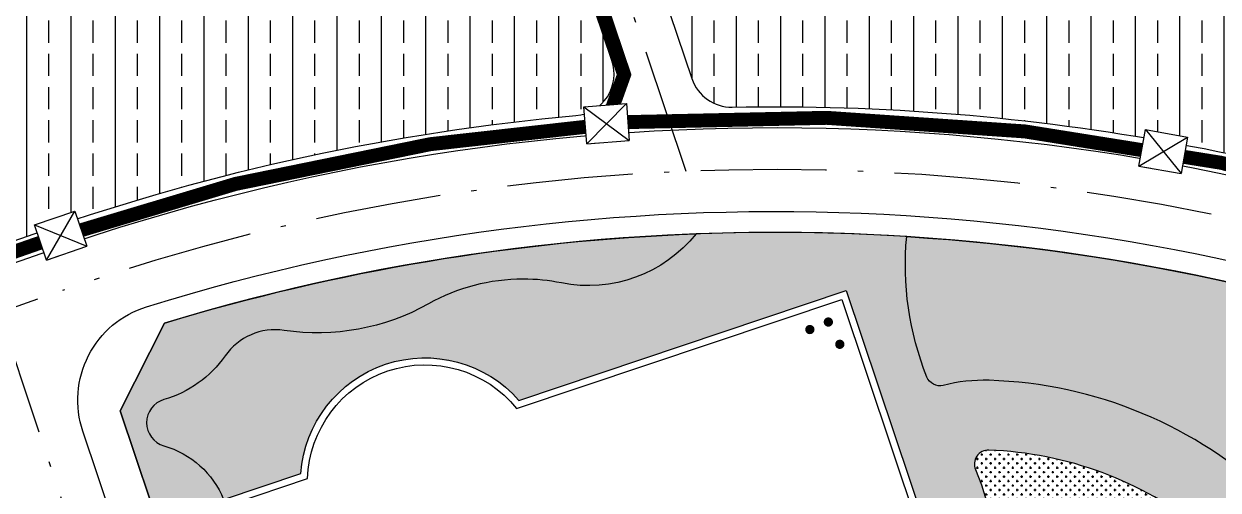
# Model space of a CAD drawing. Header units: metres. Extents: x 566631 to 571261, y 2062953 to 2068466.
# Drawn here: x 568308.9 to 568394.4, y 2066171.4 to 2066204.8 of the extents above; entities that cross this region are included whole.
import ezdxf

# ---------------------------------------------------------------- set-up
doc = ezdxf.new("R2010")
doc.units = ezdxf.units.M
doc.linetypes.add('ACAD_ISO10W100', pattern=[18.5, 12, -3, 0.5, -3])
for name, color, linetype in [('bonen', 34, 'CONTINUOUS'), ('BoThamCo', 94, 'CONTINUOUS'), ('D-TT', 2, 'CONTINUOUS'), ('ddc', 32, 'CONTINUOUS'), ('hacth sdd', 8, 'CONTINUOUS'), ('hatchViaHe+LogDg', 129, 'CONTINUOUS'), ('LogDg', 7, 'CONTINUOUS'), ('nha', 20, 'CONTINUOUS'), ('TimDg', 222, 'CONTINUOUS'), ('TTLL', 170, 'CONTINUOUS'), ('ViaHeS', 32, 'CONTINUOUS')]:
    doc.layers.add(name, color=color, linetype=linetype)
doc.styles.get("Standard").update_dxf_attribs({"font": 'VHARIALN.TTF'})
doc.linetypes.add('Thong tin', pattern='A,12.7,-5.08,["TTLL",Standard,S=2.54,R=0,X=-2.54,Y=-1.27],-9.08', length=26.86)
pattern_1 = [(90, (0, 0), (-3.175, 1.944126793646423e-16), []), (90, (-1.5875, 9.720633968232115e-17), (-3.175, 1.944126793646423e-16), [1.5875, -0.79375])]
pattern_2 = [(0, (568315.8228123774, 2066116.215882798), (0.3175, 0.3175), [0.15875, -0.4762500000000001]), (90, (568315.9021873773, 2066116.136507798), (-0.3175, 0.3175), [0.15875, -0.4762500000000001])]

# ---------------------------------------------------------------- blocks, each defined once
blk = doc.blocks.new('nhatre')
at = {"color": 240}
blk.add_wipeout([(0, 3.2585489861958195e-11), (-5.72682454592454, 17.06468518970329), (-29.148342501028296, 9.204538785240878), (-30.13095585487346, 10.165649043141187), (-31.679726466635415, 11.208089421734577), (-33.43674096614461, 11.91259333731022), (-35.86016841100849, 12.248005630702231), (-37.12036549889389, 12.158564450794636), (-38.698956537384554, 11.784369883453422), (-39.607023512558214, 11.423175312895332), (-41.3168657860526, 10.384956505743425), (-42.72197435360165, 9.028776057731207), (-43.640983070902294, 7.692526915817027), (-44.26104730749153, 6.331743787384312), (-44.52949280790493, 5.4362482580925615), (-44.75978875986312, 3.9654140881641027), (-50.2846136521548, 2.111309986135737), (-44.55778910595586, -14.95337520353496)], dxfattribs=at).dxf.layer = 'nha'
at = {"layer": 'nha', "color": 240, "linetype": 'Continuous'}
blk.add_lwpolyline([(-5.726824545999989, 17.06468518963084), (0, 0), (-44.5577891060384, -14.95337520353496), (-50.2846136521548, 2.111309986095876), (-44.75978875986766, 3.965414087986574, -0.6661001627274635), (-29.1483425013721, 9.20453878538683), (-5.726824545999989, 17.06468518963084)], format="xyb", close=True, dxfattribs=at)
at = {"layer": 'nha', "color": 10, "ltscale": 3}
blk.add_lwpolyline([(-6.041765119414777, 16.43158769677393), (-0.6330974926240742, 0.3149405734147877), (-44.24284853262361, -14.32027771067806), (-49.65151615953073, 1.796369412681088), (-44.27830800216179, 3.599591682897881, -0.6947976124291555), (-29.31166633975226, 8.622323124203831)], format="xyb", close=True, dxfattribs=at)
at = {"layer": 'nha', "const_width": 0.331751152141547}
for points in [[(-8.487478835042566, 14.27469657780603, -1), (-8.155728930374607, 14.27378660952672, -1)], [(-7.165862123947591, 14.81035192543641, -1), (-6.834112219279632, 14.80944195715711, -1)], [(-6.3456094362773, 13.21727400366217, -1), (-6.013859531609342, 13.21636403538287, -1)]]:
    blk.add_lwpolyline(points, format="xyb", close=True, dxfattribs=at)
blk = doc.blocks.new('hgtc')
at = {"color": 11, "linetype": 'Continuous'}
blk.add_wipeout([(-1.53, 1.3274999999999988), (1.529999999984283, 1.327500000188592), (1.5299999999999996, -1.3275), (-1.53, -1.3275), (-1.5299999999842842, 1.327500000188592)], dxfattribs=at).dxf.layer = 'D-TT'
at = {"layer": 'D-TT', "color": 11, "linetype": 'Continuous'}
for p, q in [((-1.53, -1.3275), (-1.53, 1.3275)), ((-1.53, 1.3275), (1.53, 1.3275)), ((-1.53, 1.3275), (1.53, -1.3275)), ((-1.53, -1.3275), (1.53, 1.3275)), ((1.53, 1.3275), (1.53, -1.3275)), ((-1.53, -1.3275), (1.53, -1.3275))]:
    blk.add_line(p, q, dxfattribs=at)
at = {"layer": 'D-TT', "color": 11, "linetype": 'Continuous', "flags": 128}
for points in [[(-1.53, -1.3275), (-1.53, 1.3275), (-1.405566792644095, 1.3275)], [(-1.53, -1.3275), (-0.6722961259656586, -1.3275)]]:
    blk.add_lwpolyline(points, dxfattribs=at)

msp = doc.modelspace()

# ---------------------------------------------------------------- hatches: boundary and pattern name
at = {"layer": 'hacth sdd'}
h = msp.add_hatch(dxfattribs=at)
h.set_pattern_fill('BRASS', color=57, scale=0.5, angle=90, style=0)
h.set_pattern_definition(pattern_1)
edge = h.paths.add_edge_path()
edge.add_arc((568362.6608756616, 2066039.89819789), 158.9999999984955, 68.04193819016302, 91.08982622721192, ccw=False)
edge.add_line((568422.1154009642, 2066187.363988569), (568439.2489703782, 2066180.456161123))
edge.add_arc((568466.1717742933, 2066247.233122951), 72.00000001077537, 248.0419381899477, 264.4175734889104)
edge.add_line((568459.1677839415, 2066175.57459854), (568462.792557461, 2066180.071247777))
edge.add_line((568462.792557461, 2066180.071247777), (568442.8193369394, 2066250.431781298))
edge.add_arc((568439.9333630746, 2066249.612540887), 2.99999999997964, 15.8476354853459, 102.1474274815799)
edge.add_line((568439.3020794753, 2066252.545369047), (568382.4170585736, 2066240.30101692))
edge.add_arc((568394.5166608976, 2066184.088477182), 57.50000000198335, 102.1474274855162, 106.3082708447022)
edge.add_line((568378.3703586068, 2066239.274951273), (568349.8913585803, 2066230.942646106))
edge.add_arc((568350.7337743518, 2066228.063351805), 3.000000000099583, 106.3082708397683, 198.6598397999182)
edge.add_line((568347.891470037, 2066227.103504847), (568356.7373460908, 2066200.909045969))
edge.add_arc((568359.5796504054, 2066201.868892927), 3.000000000023455, 198.6598398090555, 271.0898262283638)
h = msp.add_hatch(dxfattribs=at)
h.set_pattern_fill('BRASS', color=57, scale=0.5, angle=90, style=0)
h.set_pattern_definition(pattern_1)
edge = h.paths.add_edge_path()
edge.add_arc((568348.1785025825, 2066201.249556328), 3.000000000011663, 275.1289388807585, 378.6598397999182)
edge.add_line((568351.0208068972, 2066202.209403286), (568342.6371391144, 2066227.035168386))
edge.add_arc((568339.321117414, 2066225.915346935), 3.499999999909175, 18.65983980233346, 45.27982995043782)
edge.add_line((568341.7838745102, 2066228.402278274), (568335.4382599916, 2066234.686210177))
edge.add_arc((568333.6791477802, 2066232.909830649), 2.49999999995856, 45.27982995582274, 112.6690936336644)
edge.add_line((568332.7156268985, 2066235.216695949), (568317.6304150317, 2066231.093097973))
edge.add_arc((568332.7920010069, 2066175.628007053), 57.50000000039736, 105.288518444168, 118.1157810495203)
edge.add_line((568305.6948483578, 2066226.34284037), (568262.809502309, 2066203.429016302))
edge.add_arc((568264.2232667947, 2066200.783024998), 3.000000000088199, 118.115781042358, 197.5726517981533)
edge.add_arc((568115.0263572003, 2066153.53334579), 153.5000000568929, 14.866347663707415, 17.572651798327513, ccw=False)
edge.add_line((568263.3882422455, 2066192.916096878), (568266.9336825582, 2066179.55978749))
edge.add_arc((568208.9420662762, 2066164.165878274), 59.99999999976599, 10.432852910003021, 14.866347665778392, ccw=False)
edge.add_line((568267.9501343358, 2066175.030863494), (568271.066639007, 2066173.479328565))
edge.add_line((568271.066639007, 2066173.479328565), (568286.5204696779, 2066181.719593433))
edge.add_line((568286.5204696779, 2066181.719593433), (568310.208989412, 2066189.997497117))
edge.add_arc((568362.6608756618, 2066039.89819789), 158.9999999992595, 95.12893888092879, 109.26186098008299, ccw=False)
h = msp.add_hatch(dxfattribs=at)
h.set_pattern_fill('CROSS', color=64, scale=0.05, style=0)
h.set_pattern_definition(pattern_2)
edge = h.paths.add_edge_path()
edge.add_arc((568374.4880133285, 2066179.915038238), 0.999999999925379, 201.6188771854548, 284.42378129806355, ccw=False)
edge.add_arc((568393.8367259139, 2066187.583110557), 21.81278481597848, 174.6951286511652, 201.6188771869461, ccw=False)
edge.add_arc((568362.6608756605, 2066039.89819789), 149.9999999993187, 68.04193818978592, 86.385488736696, ccw=False)
edge.add_line((568418.7500504754, 2066179.016868342), (568422.2952116318, 2066177.587547868))
edge.add_line((568422.2952116318, 2066177.587547868), (568426.0320557985, 2066173.621650174))
edge.add_line((568426.0320557985, 2066173.621650174), (568434.2603601395, 2066149.103102051))
edge.add_line((568434.2603601395, 2066149.103102051), (568336.2636363328, 2066116.215882798))
edge.add_line((568336.2636363328, 2066116.215882798), (568315.8228123774, 2066177.125069558))
edge.add_line((568315.8228123774, 2066177.125069558), (568318.990510796, 2066183.400460005))
edge.add_arc((568362.6608756612, 2066039.898197889), 149.9999999990693, 92.148045374503, 106.925964897554, ccw=False)
edge.add_arc((568349.3423965086, 2066195.934527059), 9.846460166585176, 258.6155566578858, 321.4094825524702, ccw=False)
edge.add_arc((568344.6647278566, 2066172.703060909), 13.85125287745285, 78.615770872449, 89.99949505888881)
edge.add_arc((568344.6647278557, 2066172.703060909), 13.8512528772257, 89.99949505503636, 90.00050494496362)
edge.add_arc((568344.6647278556, 2066172.703060909), 13.85125287722569, 90.00050494448207, 119.2967448274512)
edge.add_arc((568329.9419140731, 2066198.942299432), 16.23626752430303, 261.5318492058121, 299.2967448275052, ccw=False)
edge.add_arc((568326.9089768719, 2066178.570987017), 4.35958345465691, 81.53184920617153, 145.0893425953785)
edge.add_arc((568316.7063602204, 2066185.69125266), 8.081942551472041, 286.12875255873865, 325.0893425965369, ccw=False)
edge.add_arc((568319.4292059185, 2066176.275543318), 1.719560961607053, 106.1294375398203, 253.871127274707)
edge.add_arc((568317.1188946032, 2066168.286394373), 6.596931041727926, 22.228567689825923, 73.87112726951273, ccw=False)
edge.add_line((568323.2255554398, 2066170.782029081), (568328.952379986, 2066153.717343891))
edge.add_arc((568332.9652271938, 2066152.931076081), 4.089151474593239, 168.9140453128819, 271.2777652626581)
edge.add_arc((568333.0787120268, 2066147.843190084), 0.9999999999690166, -4.595597125722179, 91.27776526718219, ccw=False)
edge.add_arc((568348.5533639737, 2066146.599412506), 14.52455588873749, 175.4047430773319, 217.2691016131653)
edge.add_arc((568329.4589439828, 2066132.069628849), 9.469432689333168, -15.422540864328425, 37.26910161480458, ccw=False)
edge.add_arc((568343.5422691569, 2066128.184473237), 5.139964358086176, 164.5774591382792, 359.7117980665705)
edge.add_arc((568357.1420989688, 2066128.116064528), 8.460037504624259, 115.26933780174741, 179.7117980690453, ccw=False)
edge.add_arc((568353.9576030927, 2066134.862259425), 0.9999999998138417, 18.458390658384985, 115.2693377985058, ccw=False)
edge.add_arc((568359.0301493582, 2066136.555414461), 4.347663002698145, 198.4583906798744, 292.508034392715)
edge.add_arc((568370.0962805636, 2066109.850188786), 24.55957377602217, 87.56829640733389, 112.50820035247821, ccw=False)
edge.add_arc((568371.2920473401, 2066138.007916837), 3.623532993059924, 267.5682964077096, 324.5494564873241)
edge.add_arc((568376.6876863749, 2066134.166267619), 2.999999999957422, 100.3488029838307, 144.5494564870738, ccw=False)
edge.add_arc((568369.5951083755, 2066173.006119623), 36.48213224235558, 280.348802984416, 283.7268595787393)
edge.add_arc((568378.9639645134, 2066134.651676581), 2.999999999960219, 49.56388716645512, 103.72685958206472, ccw=False)
edge.add_arc((568384.8013623592, 2066141.501843469), 6.000000000142632, 229.5638871653588, 361.9665655720671)
edge.add_arc((568393.7960603874, 2066141.81072432), 2.999999999987572, 127.80381038913399, 181.9672172630626, ccw=False)
edge.add_arc((568369.5951083753, 2066173.006119623), 36.48213224231846, 307.8038103902164, 315.4814870023857)
edge.add_arc((568396.3207659562, 2066146.725909116), 0.999999999977422, 35.93881739166562, 135.4814870014953, ccw=False)
edge.add_arc((568387.0234632253, 2066139.986180186), 12.48319572723816, 27.010560487385987, 35.93881739130097, ccw=False)
edge.add_arc((568401.5632922717, 2066147.398012035), 3.836788343122747, 207.0111317779231, 332.9890956245673)
edge.add_arc((568409.0652830085, 2066143.573792803), 4.583693694569495, 77.51633097615138, 152.9894806377173, ccw=False)
edge.add_arc((568411.0995026837, 2066152.761957682), 4.826961092639358, 257.5163309791333, 435.2020956942576)
edge.add_arc((568413.4923890344, 2066161.820060818), 4.541877549947676, 178.5995451841966, 255.2022577865386, ccw=False)
edge.add_arc((568400.445101288, 2066162.139033294), 8.509308640529126, 358.5995451816963, 458.3307213039406)
edge.add_arc((568399.0673284451, 2066171.548002037), 0.9999999999579564, 226.4923816949367, 278.33072132595714, ccw=False)
edge.add_arc((568377.071798381, 2066148.375090998), 30.94975976190595, 46.49318466545847, 88.25805274364552)
edge.add_arc((568377.6563748919, 2066167.596313692), 11.71964973774953, 88.25814576894605, 104.4239110372673)
edge.add_arc((568374.4880051254, 2066179.915036128), 0.9999999998776491, 284.4227460253744, 284.424266598385)
edge = h.paths.add_edge_path(flags=17)
edge.add_arc((568344.8057147624, 2066139.003304279), 10.08586408333813, 38.86668018126034, 79.28303511779063)
edge.add_arc((568340.2034465739, 2066114.68595681), 34.8348895270166, 79.283035116076, 83.9013619175039)
edge.add_arc((568343.7980799875, 2066148.329356756), 0.9999999998546977, 83.9013619154217, 209.1601238855544)
edge.add_arc((568350.2717882212, 2066151.941479504), 8.413253606960518, 209.1601238708515, 282.5295546970318)
edge.add_arc((568351.880043068, 2066144.704778226), 1.00000000003218, 282.5295546959943, 398.866680186918)
h = msp.add_hatch(dxfattribs=at)
h.set_pattern_fill('BRASS', color=57, scale=0.5, angle=90, style=0)
h.set_pattern_definition([(90, (568266.8793983184, 2065944.215789926), (-3.175, 1.944126793646423e-16), []), (90, (568265.2918983183, 2065944.215789926), (-3.175, 1.944126793646423e-16), [1.5875, -0.79375])])
edge = h.paths.add_edge_path()
edge.add_line((568351.3674999999, 2065999.907999998), (568352.8139, 2066008.756))
edge.add_line((568352.8139, 2066008.756), (568350.8340941108, 2066027.838424062))
edge.add_line((568350.8340941108, 2066027.838424062), (568345.1729999994, 2066029.863000001))
edge.add_line((568345.1729999994, 2066029.863000001), (568325.5022999999, 2066028.388))
edge.add_line((568325.5022999999, 2066028.388), (568318.9279, 2066039.339))
edge.add_line((568318.9279, 2066039.339), (568314.9863983076, 2066049.423599376))
edge.add_line((568314.9863983076, 2066049.423599376), (568314.4636000001, 2066054.183000003))
edge.add_line((568314.4636000001, 2066054.183000003), (568313.5623999998, 2066072.149000001))
edge.add_line((568313.5623999998, 2066072.149000001), (568309.5899999994, 2066089.465000002))
edge.add_line((568309.5899999994, 2066089.465000002), (568303.3640622199, 2066109.111034814))
edge.add_line((568303.3640622199, 2066109.111034814), (568305.4579381634, 2066122.428643822))
edge.add_line((568305.4579381634, 2066122.428643822), (568308.3270612455, 2066126.268391711))
edge.add_line((568308.3270612455, 2066126.268391711), (568298.8248246654, 2066158.844744774))
edge.add_line((568298.8248246654, 2066158.844744774), (568299.7726598099, 2066167.626184671))
edge.add_line((568299.7726598099, 2066167.626184671), (568305.1559680107, 2066171.192696628))
edge.add_line((568305.1559680107, 2066171.192696628), (568304.4923737963, 2066173.170062317))
edge.add_line((568304.4923737963, 2066173.170062317), (568298.1814854505, 2066176.260822262))
edge.add_line((568298.1814854505, 2066176.260822262), (568290.1435999983, 2066173.452))
edge.add_line((568290.1435999983, 2066173.452), (568271.6118055442, 2066163.570508606))
edge.add_line((568271.6118055442, 2066163.570508606), (568268.9940249232, 2066159.159125155))
edge.add_line((568268.9940249232, 2066159.159125155), (568269.8847778293, 2066068.284759742))
edge.add_line((568269.8847778293, 2066068.284759742), (568267.9513999998, 2066022.266999998))
edge.add_line((568267.9513999998, 2066022.266999998), (568266.8793983184, 2065974.764369501))
edge.add_arc((568269.8786346917, 2065974.696685114), 2.999999999910792, 178.7072137354958, 278.1529226657059)
edge.add_line((568270.3040815864, 2065971.727005849), (568299.7805802036, 2065975.949914685))
edge.add_arc((568301.4114599662, 2065964.566144167), 11.49999999982594, 50.86864694758958, 98.15292266340992, ccw=False)
edge.add_line((568308.6691142952, 2065973.486707694), (568316.054263965, 2065967.478246088))
edge.add_arc((568295.5435017319, 2065942.267957858), 32.5000000000303, 21.86286711075968, 50.86864695039941, ccw=False)
edge.add_line((568325.7060298783, 2065954.370515266), (568329.7805605613, 2065944.215789926))
edge.add_line((568329.7805605613, 2065944.215789926), (568341.9024460879, 2065948.283835179))
edge.add_line((568341.9024460879, 2065948.283835179), (568342.6188681677, 2065956.87019987))
edge.add_line((568342.6188681677, 2065956.87019987), (568344.3313999998, 2065964.883999999))
edge.add_line((568344.3313999998, 2065964.883999999), (568345.571, 2065976.577))
edge.add_line((568345.571, 2065976.577), (568347.8497000001, 2065978.769000001))
edge.add_line((568347.8497000001, 2065978.769000001), (568349.9137, 2065988.549))
edge.add_line((568349.9137, 2065988.549), (568351.3674999999, 2065999.907999998))
h = msp.add_hatch(dxfattribs=at)
h.set_pattern_fill('CROSS', color=64, scale=0.05, style=0)
h.set_pattern_definition(pattern_2)
edge = h.paths.add_edge_path()
edge.add_arc((568377.0717983808, 2066148.375090998), 25.94975976227697, 51.28836737136308, 87.94397832352973)
edge.add_arc((568377.966912103, 2066173.308788751), 0.9999999999577215, 87.94397831433774, 203.0696503820263)
edge.add_arc((568361.1877053112, 2066166.162353152), 17.23768961059174, -7.785963111052297, 23.069650379623113, ccw=False)
edge.add_arc((568370.5954757694, 2066164.875996879), 7.742382482681267, 345.6568013247453, 352.2140368977917, ccw=False)
edge.add_arc((568379.0653514483, 2066162.710250481), 0.9999999999580567, 165.6568013176908, 222.1819379737871)
edge.add_arc((568388.2530815277, 2066171.035899197), 13.39882294984984, 222.1819379711709, 275.3446042557223)
edge.add_arc((568389.407978846, 2066158.690980293), 0.9999999997863567, 275.3446042544562, 361.9378496704984)
edge.add_arc((568402.609211013, 2066159.137640806), 12.20878633103779, 138.7691759128131, 181.9378496545171, ccw=False)
edge.add_arc((568392.6754053915, 2066167.84347461), 1.000000000238965, 318.769175899653, 411.2883673660833)
at = {"layer": 'hatchViaHe+LogDg'}
h = msp.add_hatch(dxfattribs=at)
h.set_pattern_fill('PHANTSQR', color=256, angle=322.0000000000001, style=0, pattern_type=2)
h.set_pattern_definition([(322.0000000000001, (568317.7726858172, 2066123.043488254), (0.6156614753256582, 0.788010753606722), [0.18, -0.15, 0.18, -0.15, 0.18, -0.16]), (52.00000000000006, (568318.5469086285, 2066122.540120556), (-0.788010753606722, 0.6156614753256582), [0.18, -0.15, 0.18, -0.15, 0.18, -0.16])])
edge = h.paths.add_edge_path()
edge.add_arc((568399.0673284451, 2066171.548002038), 0.9999999999579564, 226.4923816949367, 278.33072132595714, ccw=False)
edge.add_arc((568377.071798381, 2066148.375090999), 30.94975976190595, 46.49318466545847, 88.25805274364552)
edge.add_arc((568377.6563748919, 2066167.596313692), 11.71964973774953, 88.25814576894605, 104.4239110372673)
edge.add_arc((568374.4880051254, 2066179.915036129), 0.9999999998776491, 284.4227460253744, 284.424266598385)
edge.add_arc((568374.4880133285, 2066179.915038239), 0.999999999925379, 201.6188771854548, 284.42378129806355, ccw=False)
edge.add_arc((568393.836725914, 2066187.583110558), 21.81278481608671, 174.6951286524114, 201.6188771868335, ccw=False)
edge.add_arc((568362.6608756608, 2066039.89819789), 149.9999999992966, 86.38548873682915, 92.14804537441078)
edge.add_arc((568349.3423965084, 2066195.93452706), 9.846460166585176, 258.6155566585498, 321.4094825524702, ccw=False)
edge.add_arc((568344.6647278566, 2066172.703060909), 13.85125287745285, 78.615770872449, 89.99949505888881)
edge.add_arc((568344.6647278557, 2066172.70306091), 13.8512528772257, 89.99949505503636, 90.00050494496362)
edge.add_arc((568344.6647278556, 2066172.70306091), 13.85125287722569, 90.00050494448207, 119.2967448274512)
edge.add_arc((568329.9419140731, 2066198.942299432), 16.23626752430303, 261.5318492058121, 299.2967448275052, ccw=False)
edge.add_arc((568326.9089768719, 2066178.570987018), 4.35958345465691, 81.53184920617153, 145.0893425953785)
edge.add_arc((568316.7063602204, 2066185.691252661), 8.081942551472041, 286.12875255873865, 325.0893425965369, ccw=False)
edge.add_arc((568319.4292059185, 2066176.275543318), 1.719560961607053, 106.1294375398203, 253.871127274707)
edge.add_arc((568317.1188946032, 2066168.286394373), 6.596931041727926, 22.228567689825923, 73.87112726951273, ccw=False)
edge.add_line((568323.2255554398, 2066170.782029081), (568328.952379986, 2066153.717343892))
edge.add_arc((568332.9652271938, 2066152.931076082), 4.089151474593239, 168.9140453128819, 271.2777652626581)
edge.add_arc((568333.0787120268, 2066147.843190084), 0.9999999999690166, -4.595597125722179, 91.27776526718219, ccw=False)
edge.add_arc((568348.5533639737, 2066146.599412506), 14.52455588873749, 175.4047430773319, 217.2691016131653)
edge.add_arc((568329.4589439828, 2066132.06962885), 9.469432689333168, -15.422540864328425, 37.26910161480458, ccw=False)
edge.add_arc((568343.5422691569, 2066128.184473237), 5.139964358086176, 164.5774591382792, 359.7117980665705)
edge.add_arc((568357.1420989688, 2066128.116064529), 8.460037504624259, 115.26933780174741, 179.7117980690453, ccw=False)
edge.add_arc((568353.9576030927, 2066134.862259426), 0.9999999998138417, 18.458390658384985, 115.2693377985058, ccw=False)
edge.add_arc((568359.0301493582, 2066136.555414461), 4.347663002698145, 198.4583906798744, 292.508034392715)
edge.add_arc((568370.0962805636, 2066109.850188787), 24.55957377602217, 87.56829640733389, 112.50820035247821, ccw=False)
edge.add_arc((568371.2920473401, 2066138.007916837), 3.623532993059924, 267.5682964077096, 324.5494564873241)
edge.add_arc((568376.6876863749, 2066134.166267619), 2.999999999957422, 100.3488029838307, 144.5494564870738, ccw=False)
edge.add_arc((568369.5951083755, 2066173.006119623), 36.48213224235558, 280.348802984416, 283.7268595787393)
edge.add_arc((568378.9639645134, 2066134.651676581), 2.999999999960219, 49.56388716645512, 103.72685958206472, ccw=False)
edge.add_arc((568384.8013623592, 2066141.501843469), 6.000000000142632, 229.5638871653588, 361.9665655720671)
edge.add_arc((568393.7960603874, 2066141.81072432), 2.999999999987572, 127.80381038913399, 181.9672172630626, ccw=False)
edge.add_arc((568369.5951083753, 2066173.006119623), 36.48213224231846, 307.8038103902164, 315.4814870023857)
edge.add_arc((568396.3207659562, 2066146.725909116), 0.999999999977422, 35.93881739166562, 135.4814870014953, ccw=False)
edge.add_arc((568387.0234632253, 2066139.986180187), 12.48319572723816, 27.010560487385987, 35.93881739130097, ccw=False)
edge.add_arc((568401.5632922717, 2066147.398012036), 3.836788343122747, 207.0111317779231, 332.9890956245673)
edge.add_arc((568409.0652830085, 2066143.573792804), 4.583693694569495, 77.51633097615138, 152.9894806377173, ccw=False)
edge.add_arc((568411.0995026837, 2066152.761957682), 4.826961092639358, 257.5163309791333, 435.2020956942576)
edge.add_arc((568413.4923890344, 2066161.820060818), 4.541877549947676, 178.5995451841966, 255.2022577865386, ccw=False)
edge.add_arc((568400.445101288, 2066162.139033295), 8.509308640529126, 358.5995451816963, 458.3307213039406)
edge = h.paths.add_edge_path(flags=16)
edge.add_arc((568344.8057147624, 2066139.003304279), 10.08586408333813, 38.86668018126034, 79.28303511779063)
edge.add_arc((568340.2034465739, 2066114.68595681), 34.8348895270166, 79.283035116076, 83.9013619175039)
edge.add_arc((568343.7980799875, 2066148.329356756), 0.9999999998546977, 83.9013619154217, 209.1601238855544)
edge.add_arc((568350.2717882212, 2066151.941479504), 8.413253606960518, 209.1601238708515, 282.5295546970318)
edge.add_arc((568351.880043068, 2066144.704778226), 1.00000000003218, 282.5295546959943, 398.866680186918)
edge = h.paths.add_edge_path(flags=16)
edge.add_arc((568339.9088928836, 2066148.519564176), 1.000000000040097, 18.27365829388844, 90.49880158211906)
edge.add_arc((568340.2034465749, 2066114.68595681), 34.83488952689963, 90.4988015851558, 93.40345360656816)
edge.add_arc((568338.1947861109, 2066148.461170095), 0.9999999999750727, 93.40345359711361, 169.8109556727199)
edge.add_arc((568348.5533639736, 2066146.599412506), 11.52455588879222, 169.8109556796655, 217.2691016141624)
edge.add_arc((568329.4589439831, 2066132.069628849), 12.46943268921089, -15.422540863139375, 37.2691016161632, ccw=False)
edge.add_arc((568343.5422691569, 2066128.184473237), 2.139964357939904, 164.5774591453675, 359.7117980587046)
edge.add_arc((568357.1420989688, 2066128.116064528), 11.4600375045499, 105.45372994844999, 179.7117980663742, ccw=False)
edge.add_arc((568353.821996191, 2066140.125621229), 1.000000000032803, 285.4537299563831, 367.0954927885061)
edge.add_arc((568344.8057147624, 2066139.003304279), 10.08586408321834, 7.095492791586024, 16.12794370346771)
edge.add_arc((568353.5339936786, 2066141.527204693), 0.9999999999573891, 16.1279436898459, 107.3928336974841)
edge.add_arc((568350.2717882211, 2066151.941479504), 9.913253607039794, 198.2736582903032, 287.392833689893, ccw=False)
edge = h.paths.add_edge_path(flags=16)
edge.add_arc((568384.1926435987, 2066147.794268341), 12.5689979883454, 179.9191604959025, 216.2468459117929)
edge.add_arc((568374.8625110242, 2066140.953921815), 1.000000000022839, 216.2468459065079, 279.3324715481161)
edge.add_arc((568369.5951083753, 2066173.006119623), 33.482132242046, 279.332471548215, 282.0569492425265)
edge.add_arc((568375.962332585, 2066143.196409093), 2.999999999945017, 282.0569492408724, 349.1472803058679)
edge.add_arc((568384.801362359, 2066141.501843469), 5.999999999934727, 62.38338966234818, 169.147280303475, ccw=False)
edge.add_arc((568388.9733387339, 2066149.47646654), 2.999999999908204, 242.3833896653034, 309.473720727596)
edge.add_arc((568369.5951083762, 2066173.006119623), 33.48213224207511, 309.4737207249412, 315.6107736357808)
edge.add_arc((568392.8069774267, 2066150.283926724), 0.9999999999776347, 315.6107736381699, 402.0894317660284)
edge.add_arc((568402.6092110124, 2066159.137640807), 12.20878633095088, 203.8959973263117, 222.0894317595894, ccw=False)
edge.add_arc((568390.5326520449, 2066153.787055807), 1.000000000108166, 23.89599731991621, 97.52846089097898)
edge.add_arc((568388.2530815275, 2066171.035899197), 16.39882294950385, 226.9602333361349, 277.5284608976165, ccw=False)
edge.add_arc((568376.3782839768, 2066158.319444378), 1.000000000010949, 46.96023333731762, 131.4119441937969)
edge.add_arc((568370.5954757696, 2066164.87599688), 7.742382482942236, 269.47668949942704, 311.41194418770107, ccw=False)
edge.add_arc((568370.515628406, 2066156.133979042), 1.000000000060582, 89.4766895033813, 208.5052644897139)
edge.add_arc((568355.2343910309, 2066147.835126016), 16.3892834026451, -0.08083950463827705, 28.50526448773462, ccw=False)
edge = h.paths.add_edge_path(flags=16)
edge.add_arc((568384.8013623591, 2066141.501843469), 3, 0, 360)
edge = h.paths.add_edge_path(flags=16)
edge.add_arc((568377.0717983808, 2066148.375090998), 25.94975976227697, 51.28836737136308, 87.94397832352973)
edge.add_arc((568377.966912103, 2066173.308788751), 0.9999999999577215, 87.94397831433774, 203.0696503820263)
edge.add_arc((568361.1877053112, 2066166.162353152), 17.23768961059174, -7.785963111052297, 23.069650379623113, ccw=False)
edge.add_arc((568370.5954757694, 2066164.875996879), 7.742382482681267, 345.6568013247453, 352.2140368977917, ccw=False)
edge.add_arc((568379.0653514483, 2066162.710250481), 0.9999999999580567, 165.6568013176908, 222.1819379737871)
edge.add_arc((568388.2530815277, 2066171.035899197), 13.39882294984984, 222.1819379711709, 275.3446042557223)
edge.add_arc((568389.407978846, 2066158.690980293), 0.9999999997863567, 275.3446042544562, 361.9378496704984)
edge.add_arc((568402.609211013, 2066159.137640806), 12.20878633103779, 138.7691759128131, 181.9378496545171, ccw=False)
edge.add_arc((568392.6754053915, 2066167.84347461), 1.000000000238965, 318.769175899653, 411.2883673660833)
edge = h.paths.add_edge_path(flags=16)
edge.add_arc((568365.6635555935, 2066142.776656997), 3.961037909650564, 238.2756880653081, 316.6993465349723)
edge.add_arc((568366.8149380513, 2066141.691624264), 2.3789577608187, 316.6993465369341, 403.3006534671469)
edge.add_arc((568372.6052474503, 2066147.148260495), 5.577332951287783, 175.7126380411313, 223.3006534667772, ccw=False)
edge.add_arc((568360.1851065963, 2066148.079380556), 6.877661364252014, 355.7126380400841, 411.1921444413114)
edge.add_arc((568369.7912603243, 2066160.023672348), 8.450231376032955, 216.4340669997942, 231.1921444410673, ccw=False)
edge.add_arc((568360.9346104132, 2066153.485854946), 2.558097472472329, 36.43406699939815, 143.5659330006019)
edge.add_arc((568362.5897087741, 2066152.264091528), 4.615293727960387, 143.5659330018909, 216.4340670004346)
edge.add_arc((568354.9704452228, 2066146.639690164), 4.855031914024902, -6.807771484610726, 36.43406699978078, ccw=False)
edge.add_arc((568366.1907087207, 2066145.300211186), 6.444902461614138, 173.1922285161122, 246.1107145866327)

# ---------------------------------------------------------------- linework, layer by layer
at = {"layer": 'bonen'}
for points in [[(568398.3788774265, 2066170.8227192, 0.1842780475712122), (568378.0126101554, 2066179.310548043, 0.0706536729639523), (568374.7370795137, 2066178.946551772, 6.634751388073133e-06), (568374.7371052162, 2066178.946558383, -0.3778929655392122), (568373.5583581788, 2066179.546607374, -0.1180204423423012), (568372.1173687205, 2066189.599816915, 0.02514919679238168), (568357.0386232823, 2066189.792795117, -0.281058725998686), (568347.398792168, 2066186.281797913, 0.04971175664096719), (568344.6648499261, 2066186.554313786, 4.40647607833834e-06), (568344.6646057853, 2066186.554313786, 0.1285297942811992), (568337.886854038, 2066184.782698023, -0.1662882262826417), (568327.5509674774, 2066182.883041744, 0.284656984134899), (568323.3339203454, 2066181.065969729, -0.1716543964107042), (568318.9514977009, 2066177.927416425, 0.7517884461593335), (568318.9515139848, 2066174.623665503, -0.22922602466781), (568323.2255554398, 2066170.782029081)], [(568393.3008064841, 2066168.623778059, 0.1613181810023722), (568378.0027887501, 2066174.308144977, 0.549332392305761), (568377.0468829134, 2066172.916938919, -0.1354524083232006), (568378.2664816902, 2066163.827114297, -0.02861914736491204), (568378.0965222195, 2066162.957980022, 0.2517631791751994), (568378.3243351344, 2066162.038763458, 0.2362179877175431), (568389.5011245682, 2066157.695327807, 0.396903704846265), (568390.4074069415, 2066158.724795703, -0.19061854537351), (568393.4274658286, 2066167.184380459, 0.4271509715765602), (568393.300806484, 2066168.623778059)]]:
    msp.add_lwpolyline(points, format="xyb", dxfattribs=at)
at = {"layer": 'BoThamCo'}
for points in [[(568336.2636363328, 2066116.215882798), (568315.8228123774, 2066177.125069558), (568318.990510796, 2066183.400460005, -0.06457035262383613), (568357.0386232825, 2066189.792795117, -0.2810587260021967), (568347.398792168, 2066186.281797913, 0.04971175664096719), (568344.6648499261, 2066186.554313786, 4.40647607833834e-06), (568344.6646057853, 2066186.554313786, 0.1285297942811992), (568337.886854038, 2066184.782698022, -0.1662882262826417), (568327.5509674774, 2066182.883041743, 0.284656984134899), (568323.3339203454, 2066181.065969729, -0.1716543964107042), (568318.9514977009, 2066177.927416424, 0.7517884461593335), (568318.9515139848, 2066174.623665502, -0.22922602466781), (568323.2255554398, 2066170.782029081)], [(568398.3788774265, 2066170.8227192, 0.1842780475712122), (568378.0126101554, 2066179.310548042, 0.0706536729639523), (568374.7370795137, 2066178.946551772, 6.634751388073133e-06), (568374.7371052162, 2066178.946558382, -0.3778929655392122), (568373.5583581788, 2066179.546607373, -0.1180204423478092), (568372.1173687205, 2066189.599816915, -0.08021019284736235), (568418.7500504754, 2066179.016868342)], [(568393.3008064841, 2066168.623778059, 0.1613181810023722), (568378.0027887501, 2066174.308144977, 0.549332392305761), (568377.0468829134, 2066172.916938919, -0.1354524083232006), (568378.2664816902, 2066163.827114297, -0.02861914736491204), (568378.0965222195, 2066162.957980022, 0.2517631791751994), (568378.3243351344, 2066162.038763458, 0.2362179877175431), (568389.5011245682, 2066157.695327807, 0.396903704846265), (568390.4074069415, 2066158.724795703, -0.19061854537351), (568393.4274658286, 2066167.184380459, 0.4271509715765602), (568393.300806484, 2066168.623778059)]]:
    msp.add_lwpolyline(points, format="xyb", dxfattribs=at)
at = {"layer": 'ddc'}
for points in [[(568359.6367101325, 2066198.869435611, -0.1009057792496265), (568422.1154009642, 2066187.363988569), (568439.2489703782, 2066180.456161123, 0.07157403480132897), (568459.1677839415, 2066175.57459854), (568462.792557461, 2066180.071247777), (568442.8193369394, 2066250.431781298, 0.3954223151238745), (568439.3020794753, 2066252.545369047), (568382.4170585736, 2066240.30101692, 0.01815709902039836), (568378.3703586068, 2066239.274951273), (568349.8913585803, 2066230.942646106, 0.4262864022203151), (568347.891470037, 2066227.103504847), (568356.7373460908, 2066200.909045969, 0.3269952061028705), (568359.6367101325, 2066198.869435612)], [(568348.4466946765, 2066198.261568209, 0.4852013746548186), (568351.0208068972, 2066202.209403286), (568342.6371391144, 2066227.035168386, 0.116676794531926), (568341.7838745102, 2066228.402278274), (568335.4382599916, 2066234.686210177, 0.3028191208448393), (568332.7156268985, 2066235.216695949), (568317.6304150317, 2066231.093097973, 0.05602800798890684), (568305.6948483578, 2066226.34284037), (568262.809502309, 2066203.429016302, 0.3612887496969032), (568261.363262139, 2066199.877280349, -0.01180902831683678), (568263.3882422455, 2066192.916096878), (568266.9336825582, 2066179.55978749, -0.01934718364331251), (568267.9501343358, 2066175.030863494), (568271.066639007, 2066173.479328565), (568286.5204696779, 2066181.719593433), (568310.208989412, 2066189.997497117, -0.06174479257229405), (568348.4466946766, 2066198.261568208)]]:
    msp.add_lwpolyline(points, format="xyb", dxfattribs=at)
at = {"layer": 'TimDg', "linetype": 'ACAD_ISO10W100', "ltscale": 0.75}
for points in [[(568356.3410257148, 2066194.268886482), (568345.0057260434, 2066227.835040851, 0.116676794537739), (568343.5429867216, 2066230.178657802), (568337.197372203, 2066236.462589705, 0.2925423734126869), (568331.9276557728, 2066237.593021415), (568316.9712156415, 2066233.504623665, 0.05602800798908671), (568304.5167112862, 2066228.547833123), (568256.6455942811, 2066202.970090279)], [(568157.5557596841, 2066105.710941951), (568212.7894297703, 2066137.232844915, -0.007182528180887247), (568216.675602834, 2066139.377277954), (568288.3320348383, 2066177.585796716), (568311.6934767585, 2066185.749403743, -0.1818206019973283), (568420.4327257198, 2066183.190428456), (568437.5662951339, 2066176.282601009, 0.1343308360150078), (568477.6707636977, 2066171.602287677)]]:
    msp.add_lwpolyline(points, format="xyb", dxfattribs=at)
msp.add_lwpolyline([(568307.1343328746, 2066184.156220446), (568387.5254964775, 2065944.608127454)], dxfattribs=at)
at = {"layer": 'TTLL', "color": 170, "linetype": 'Thong tin', "const_width": 1}
msp.add_lwpolyline([(568350.6381507218, 2066197.688235635), (568351.8919288256, 2066201.192581169), (568343.1108565002, 2066227.195142878, 0.1166767945340038), (568342.1356969525, 2066228.757554179), (568335.7900824338, 2066235.041486083, 0.2997548277023156), (568332.5541021191, 2066235.690886611), (568317.4985751536, 2066231.575403111, 0.05602800798933447), (568305.4592209435, 2066226.78383892), (568264.9258688746, 2066205.126695309)], format="xyb", dxfattribs=at)
at = {"layer": 'ViaHeS'}
msp.add_lwpolyline([(568348.4466946765, 2066198.261568209, 0.4852013746548186), (568351.0208068972, 2066202.209403286), (568342.6371391144, 2066227.035168386, 0.116676794531926), (568341.7838745102, 2066228.402278274), (568335.4382599916, 2066234.686210177, 0.3028191208448393), (568332.7156268985, 2066235.216695949), (568317.6304150317, 2066231.093097973, 0.05602800798890684), (568305.6948483578, 2066226.34284037), (568262.809502309, 2066203.429016302, 0.3612887496969032), (568261.363262139, 2066199.877280349, -0.01180902831683678), (568263.3882422455, 2066192.916096878), (568266.9336825582, 2066179.55978749, -0.01934718364331251), (568267.9501343358, 2066175.030863494), (568271.066639007, 2066173.479328565), (568286.5204696779, 2066181.719593433), (568310.208989412, 2066189.997497117, -0.06174479257229405), (568348.4466946766, 2066198.261568208)], format="xyb", dxfattribs=at)

# ---------------------------------------------------------------- next in the draw order: block references
at = {"layer": 'nha', "color": 240}
msp.add_blockref('nhatre', (568373.510169092, 2066168.670719095), dxfattribs=at)

# ---------------------------------------------------------------- next in the draw order: linework, layer by layer
at = {"layer": 'LogDg'}
for points in [[(568190.4433477191, 2066336.124961193), (568087.1175680525, 2066325.476758431, 0.3385707040953746), (568080.0427665405, 2066318.811430926), (568076.9374859699, 2066299.844037324, 0.1285739781630548), (568082.6982647942, 2066238.389727046), (568087.6138244256, 2066224.890500271, 0.03940831779777648), (568095.5832186692, 2066207.420983585), (568108.4264540528, 2066184.284949824), (568154.5952096991, 2066115.988707688, 0.3921698669849509), (568165.1882010908, 2066113.52095352), (568211.302442538, 2066139.838390726, -0.007182528180872064), (568215.2640752728, 2066142.024463242), (568287.1243247314, 2066180.341661194), (568310.7038185275, 2066188.581465993, -0.181820601997487), (568421.554509216, 2066185.972801865), (568438.6880786301, 2066179.064974418, 0.0837549348506991), (568462.5716542951, 2066173.82134503, 0.5131316347388473), (568468.6374893714, 2066181.452624049), (568413.3469069469, 2066376.227165993, 0.4122283922928087), (568401.0615025312, 2066383.134577884), (568318.6645710964, 2066360.347333292, -0.02056742908481931), (568278.1369915493, 2066350.914404064), (568232.9186974348, 2066342.332728763, -0.02121833569474227), (568190.4433477435, 2066336.124961196, 0.02121833569474227)], [(568422.859921314, 2066178.977195278, -0.2193631504539343), (568427.4528031863, 2066174.102788207), (568432.6599265059, 2066158.586699059, 0.4142135623759975), (568442.7894863884, 2066153.547649884), (568465.6706953787, 2066161.226471253, -0.4281041090886646), (568475.9118810387, 2066155.826807821), (568478.2356492653, 2066147.640768317, -0.4004581229564053), (568473.084974313, 2066137.871822692), (568348.3214358054, 2066096.001791875, -0.4142135623725056), (568338.191875923, 2066101.040841049), (568313.1488570473, 2066175.663562573, -0.4208281564769345), (568317.7080974542, 2066184.575417006, -0.1728137847488067), (568419.3109422235, 2066180.408055046), (568422.859921314, 2066178.977195278)]]:
    msp.add_lwpolyline(points, format="xyb", dxfattribs=at)
at = {"layer": 'TTLL', "color": 170, "linetype": 'Thong tin', "const_width": 1}
msp.add_lwpolyline([(568169.4540220858, 2066116.816018728), (568210.9319808183, 2066140.487525406, -0.007182528180875945), (568214.9124132573, 2066142.683971805), (568286.8234409353, 2066181.028245632), (568310.4572592552, 2066189.287034021, -0.1818206019974367), (568421.8339856192, 2066186.665990627), (568438.9675550335, 2066179.75816318, 0.07287158795485618), (568459.4685265842, 2066174.789998973, 0.006104630888402089), (568462.18980246, 2066174.664193352, 0.2117633085122675), (568466.62684697, 2066176.519817461)], format="xyb", dxfattribs=at)
at = {"layer": 'ViaHeS'}
msp.add_lwpolyline([(568359.6367101325, 2066198.869435611, -0.1009057792496265), (568422.1154009642, 2066187.363988569), (568439.2489703782, 2066180.456161123, 0.07157403480132897), (568459.1677839415, 2066175.57459854), (568462.792557461, 2066180.071247777), (568442.8193369394, 2066250.431781298, 0.3954223151238745), (568439.3020794753, 2066252.545369047), (568382.4170585736, 2066240.30101692, 0.01815709902039836), (568378.3703586068, 2066239.274951273), (568349.8913585803, 2066230.942646106, 0.4262864022203151), (568347.891470037, 2066227.103504847), (568356.7373460908, 2066200.909045969, 0.3269952061028705), (568359.6367101325, 2066198.869435612)], format="xyb", dxfattribs=at)
msp.add_lwpolyline([(568472.4394301514, 2066146.087789345), (568469.1563813031, 2066157.653128459), (568465.4930266936, 2066159.584631567), (568434.2603601395, 2066149.103102052), (568426.0320557986, 2066173.621650174), (568422.2952116319, 2066177.587547869), (568418.7500504752, 2066179.016868342, 0.1713105021006426), (568318.9905107958, 2066183.400460005), (568315.8228123771, 2066177.125069558), (568341.035990121, 2066101.995311807), (568347.3669650477, 2066098.845906073), (568469.0646405064, 2066139.687048307)], format="xyb", close=True, dxfattribs=at)

# ---------------------------------------------------------------- next in the draw order: block references
at = {"layer": 'D-TT'}
for p, rotation in [((568350.6381507219, 2066197.688235635), 4.357201305612993), ((568390.481218462, 2066195.680964759), 349.8746184919494), ((568311.5591582183, 2066189.667541886), 18.83978411050563)]:
    msp.add_blockref('hgtc', p, dxfattribs=dict(at, rotation=rotation))

doc.saveas('drawing.dxf')
